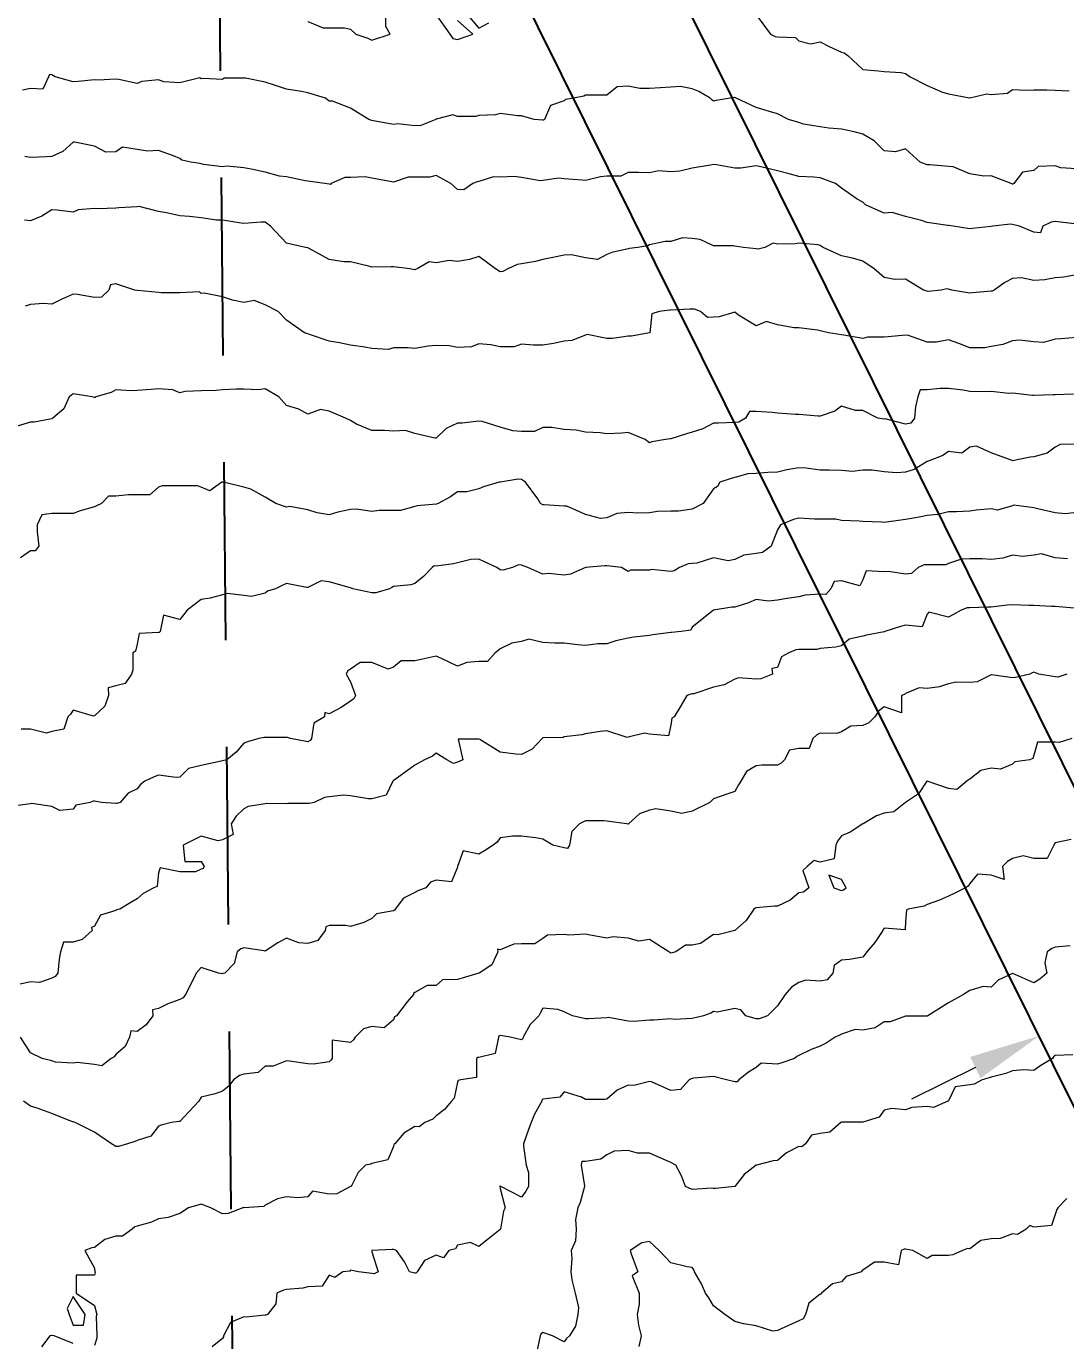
# Model space of a CAD drawing. Extents: x 537850 to 541798, y 6045627 to 6050132.
# Drawn here: x 540265.7 to 540411.8, y 6046916.4 to 6047101.1 of the extents above; entities that cross this region are included whole.
import ezdxf

# ---------------------------------------------------------------- set-up
doc = ezdxf.new("R2010")
doc.units = 0
doc.header["$LTSCALE"] = 5
doc.linetypes.add('DASHED2', pattern=[9.525, 6.35, -3.175])
doc.linetypes.add('foc-LSD', pattern=[8, 5, -3])
doc.layers.add('C-RW', color=13, linetype='Continuous')
doc.layers.add('L-SECTION-LSD', color=7, linetype='foc-LSD')
doc.layers.add('C-RW-T', color=13, linetype='Continuous', lineweight=9)
doc.layers.add('Contour_Line_Intermediate', color=7, linetype='DASHED2', true_color=0xd9d9d9)
doc.layers.add('Contour_Line_Major', color=7, linetype='Continuous', true_color=0x6b6b6b)
doc.styles.add('80CG', font='ARIALN.TTF', dxfattribs={"height": 10})
doc.dimstyles.new('Compass 5 000', dxfattribs={"dimscale": 5, "dimtxt": 9, "dimasz": 2, "dimexe": 0.2, "dimexo": 0.0625, "dimgap": 0.5, "dimtad": 0, "dimtih": 1, "dimtoh": 1, "dimzin": 0, "dimdsep": 46, "dimtxsty": '80CG', "dimcen": 0.1, "dimse1": 1, "dimse2": 1, "dimclrd": 256, "dimclrt": 256, "dimaunit": 1, "dimadec": 4, "dimazin": 0, "dimtfac": 0.06, "dimtofl": 0, "dimtmove": 0, "dimatfit": 1, "dimfxl": 0.2, "dimtolj": 1, "dimtzin": 0, "dimlwd": -1, "dimarcsym": 0})

# ---------------------------------------------------------------- blocks, each defined once
blk = doc.blocks.new('*D462')
at = {"layer": 'C-RW-T', "transparency": 16777216}
for p, q in [((540434.93, 6046972.53), (540443.89, 6046976.98)), ((540443.89, 6046976.98), (540453.89, 6046976.98)), ((540399.1, 6046954.75), (540390.14, 6046950.3))]:
    blk.add_line(p, q, dxfattribs=at)
for points in [[(540434.19, 6046974.03), (540435.67, 6046971.04), (540425.97, 6046968.09)], [(540398.36, 6046956.24), (540399.84, 6046953.26), (540408.06, 6046959.2)]]:
    blk.add_solid(points, dxfattribs=at)
at = {"layer": 'C-RW-T', "transparency": 16777216, "insert": (540493.43, 6046976.98), "char_height": 10, "attachment_point": 5, "style": '80CG', "bg_fill": 3, "box_fill_scale": 1.1, "bg_fill_color": 256, "bg_fill_true_color": 13158600, "bg_fill_transparency": 0}
blk.add_mtext('\\A1;Murphy\\P20.00 P/L R/W\\PPLA 180910', dxfattribs=at)

msp = doc.modelspace()

# ---------------------------------------------------------------- linework, layer by layer
at = {"layer": 'C-RW'}
msp.add_lwpolyline([(540538.349, 6046696.701), (540275.105, 6047227.021), (540292.146, 6047249.573), (540291.045, 6047357.841), (540354.045, 6047358.494), (540354.252, 6047338.505), (540311.237, 6047338.06), (540312.204, 6047242.96), (540298.507, 6047224.834), (540560.552, 6046696.932)], dxfattribs=at)
at = {"layer": 'Contour_Line_Intermediate', "linetype": 'Continuous', "lineweight": 13, "flags": 128}
for points, elevation in [([(540305.311, 6047101.764), (540307.458, 6047100.869), (540308.31, 6047100.87), (540310.457, 6047100.87), (540311.31, 6047100.68), (540312.056, 6047100.017), (540313.709, 6047099.416), (540314.31, 6047099.159), (540316.842, 6047100.017), (540316.242, 6047101.086), (540316.242, 6047103.017)], 906.956), ([(540327.431, 6047103.017), (540329.309, 6047100.826), (540330.728, 6047101.598)], 906.956), ([(540323.31, 6047102.72), (540325.257, 6047100.017), (540325.668, 6047099.376), (540326.31, 6047099.244), (540328.501, 6047100.017), (540326.31, 6047101.896)], 906.956), ([(540368.308, 6047102.701), (540370.321, 6047100.017), (540370.949, 6047099.658), (540371.307, 6047099.641), (540373.831, 6047099.54), (540374.307, 6047099.071), (540375.921, 6047098.631), (540377.307, 6047098.939), (540378.561, 6047098.271), (540380.307, 6047097.482), (540380.675, 6047097.385), (540381.19, 6047097.017), (540383.307, 6047095.029), (540385.501, 6047094.823), (540386.307, 6047094.748), (540388.697, 6047094.627), (540389.307, 6047094.444), (540389.923, 6047094.017), (540392.306, 6047092.763), (540394.474, 6047091.85), (540395.306, 6047091.628), (540398.268, 6047091.055), (540398.306, 6047091.038), (540400.733, 6047091.59), (540401.306, 6047091.533), (540403.636, 6047091.687), (540404.306, 6047092.208), (540406.222, 6047092.101), (540407.306, 6047092.169), (540409.154, 6047092.169), (540410.306, 6047092.101), (540412.27, 6047092.053)], 906.956), ([(540413.305, 6047081.08), (540411.13, 6047081.194), (540410.306, 6047081.481), (540407.938, 6047081.385), (540407.306, 6047080.835), (540405.719, 6047080.605), (540404.518, 6047079.018), (540404.389, 6047078.935), (540404.306, 6047078.931), (540404.138, 6047079.018), (540401.306, 6047080.1), (540400.292, 6047080.032), (540398.306, 6047080.346), (540395.981, 6047081.343), (540395.306, 6047081.396), (540392.707, 6047081.617), (540392.306, 6047081.652), (540391.349, 6047082.018), (540389.307, 6047083.856), (540387.859, 6047083.466), (540386.307, 6047083.61), (540384.899, 6047085.018), (540383.307, 6047085.953), (540382.057, 6047086.267), (540380.307, 6047086.651), (540378.519, 6047086.806), (540377.307, 6047086.981), (540374.959, 6047087.366), (540374.307, 6047087.581), (540372.821, 6047088.018), (540371.307, 6047088.813), (540370.181, 6047089.145), (540368.308, 6047089.695), (540365.498, 6047091.018), (540365.308, 6047091.084), (540365.236, 6047091.089), (540364.651, 6047091.018), (540362.662, 6047090.664), (540362.308, 6047090.566), (540362.061, 6047090.771), (540361.815, 6047091.018), (540360.227, 6047091.937), (540359.308, 6047092.331), (540357.686, 6047092.64), (540356.308, 6047092.554), (540354.862, 6047092.464), (540353.308, 6047092.367), (540351.959, 6047092.367), (540350.308, 6047092.697), (540348.748, 6047092.578), (540347.309, 6047091.435), (540346.891, 6047091.435), (540344.309, 6047091.435), (540344.058, 6047091.268), (540342.639, 6047091.018), (540341.508, 6047090.818), (540341.309, 6047090.618), (540339.379, 6047089.948), (540338.564, 6047088.018), (540338.423, 6047087.904), (540338.309, 6047087.901), (540337.1, 6047088.018), (540335.309, 6047088.529), (540334.798, 6047088.529), (540332.309, 6047088.84), (540331.672, 6047088.655), (540329.309, 6047088.576), (540328.911, 6047088.417), (540326.31, 6047088.417), (540325.673, 6047088.654), (540323.31, 6047088.054), (540323.284, 6047088.043), (540323.278, 6047088.018), (540321.172, 6047087.155), (540320.31, 6047087.123), (540317.937, 6047087.391), (540317.31, 6047087.3), (540314.519, 6047087.808), (540314.31, 6047087.866), (540313.871, 6047088.018), (540311.31, 6047089.593), (540308.75, 6047090.578), (540308.31, 6047090.578), (540307.76, 6047091.018), (540305.311, 6047091.729), (540304.39, 6047091.938), (540302.311, 6047092.25), (540300.448, 6047092.88), (540299.311, 6047093.225), (540296.514, 6047093.814), (540296.311, 6047093.814), (540293.514, 6047093.814), (540293.311, 6047093.636), (540290.58, 6047093.749), (540290.311, 6047093.723), (540290.14, 6047093.846), (540287.311, 6047093.139), (540285.049, 6047093.28), (540284.312, 6047093.557), (540281.984, 6047093.345), (540281.312, 6047093.039), (540278.712, 6047093.617), (540278.312, 6047093.688), (540275.815, 6047093.514), (540275.312, 6047093.56), (540273.001, 6047093.329), (540272.312, 6047093.296), (540269.787, 6047094.017), (540269.312, 6047094.286), (540268.992, 6047094.338), (540268.873, 6047094.017), (540268.063, 6047092.267), (540266.312, 6047092.356), (540265.197, 6047092.133)], 905.957), ([(540413.305, 6047066.162), (540411.48, 6047065.844), (540410.306, 6047065.726), (540408.868, 6047065.457), (540407.306, 6047065.37), (540405.568, 6047065.756), (540404.306, 6047065.659), (540403.256, 6047065.069), (540401.74, 6047064.019), (540401.452, 6047063.873), (540401.306, 6047063.86), (540398.695, 6047063.63), (540398.306, 6047063.596), (540395.818, 6047064.019), (540395.306, 6047064.171), (540395.108, 6047064.217), (540394.317, 6047064.019), (540392.482, 6047063.843), (540392.306, 6047063.889), (540391.804, 6047064.019), (540389.307, 6047065.555), (540387.8, 6047065.525), (540386.307, 6047065.781), (540384.891, 6047067.019), (540383.307, 6047068.075), (540381.828, 6047068.498), (540380.307, 6047068.818), (540377.699, 6047070.019), (540377.307, 6047070.305), (540376.963, 6047070.363), (540374.307, 6047070.604), (540373.781, 6047070.545), (540371.307, 6047070.476), (540370.695, 6047070.631), (540369.495, 6047070.019), (540368.562, 6047069.764), (540368.308, 6047069.841), (540366.526, 6047070.019), (540365.308, 6047070.208), (540365.078, 6047070.248), (540362.308, 6047070.226), (540360.415, 6047071.125), (540359.308, 6047071.289), (540357.936, 6047071.391), (540356.308, 6047070.877), (540355.495, 6047070.832), (540353.308, 6047070.403), (540353.084, 6047070.243), (540351.692, 6047070.019), (540350.44, 6047069.887), (540350.308, 6047069.834), (540348.004, 6047069.323), (540347.309, 6047069.038), (540345.996, 6047068.331), (540344.309, 6047068.551), (540342.35, 6047068.977), (540341.309, 6047068.916), (540339.72, 6047068.607), (540338.309, 6047068.333), (540337.293, 6047068.034), (540335.309, 6047067.721), (540334.729, 6047067.599), (540333.402, 6047067.019), (540332.712, 6047066.616), (540332.309, 6047066.569), (540331.652, 6047067.019), (540329.309, 6047068.724), (540328.01, 6047068.318), (540326.31, 6047068.034), (540325.135, 6047068.193), (540323.31, 6047067.833), (540322.347, 6047067.982), (540320.662, 6047067.019), (540320.411, 6047066.918), (540320.31, 6047066.878), (540319.606, 6047067.019), (540317.31, 6047067.306), (540317.028, 6047067.3), (540314.31, 6047067.246), (540314.007, 6047067.322), (540311.31, 6047067.996), (540310.333, 6047067.996), (540308.31, 6047068.315), (540305.461, 6047069.868), (540305.311, 6047069.959), (540304.986, 6047070.019), (540302.311, 6047070.622), (540300.051, 6047073.018), (540299.311, 6047073.575), (540298.754, 6047073.575), (540296.311, 6047073.363), (540295.915, 6047073.415), (540293.311, 6047073.849), (540292.475, 6047073.854), (540290.311, 6047074.176), (540288.647, 6047074.354), (540287.311, 6047074.446), (540285.429, 6047074.901), (540284.312, 6047075.073), (540281.58, 6047075.75), (540281.312, 6047075.727), (540278.745, 6047075.585), (540278.312, 6047075.561), (540275.881, 6047075.449), (540275.312, 6047075.508), (540273.039, 6047075.291), (540272.312, 6047074.974), (540270.078, 6047075.253), (540269.312, 6047075.304), (540267.894, 6047074.437), (540266.312, 6047073.77), (540265.461, 6047073.87)], 903.957), ([(540413.305, 6047057.38), (540411.152, 6047057.172), (540410.306, 6047057.116), (540408.663, 6047056.661), (540407.306, 6047056.77), (540405.317, 6047057.008), (540404.306, 6047056.907), (540402.959, 6047056.366), (540401.306, 6047056.09), (540400.42, 6047055.906), (540398.306, 6047055.906), (540396.793, 6047056.532), (540395.306, 6047057.014), (540393.642, 6047056.683), (540392.306, 6047056.683), (540389.688, 6047057.638), (540389.307, 6047057.689), (540386.862, 6047057.464), (540386.307, 6047057.398), (540383.928, 6047057.398), (540383.307, 6047057.212), (540380.632, 6047057.694), (540380.307, 6047057.753), (540378.443, 6047058.019), (540377.307, 6047058.289), (540376.921, 6047058.405), (540374.307, 6047058.732), (540373.615, 6047058.712), (540371.307, 6047059.119), (540369.736, 6047059.591), (540368.308, 6047059.019), (540365.807, 6047060.52), (540365.308, 6047060.928), (540363.078, 6047060.249), (540362.308, 6047060.229), (540361.457, 6047060.168), (540360.465, 6047061.019), (540359.629, 6047061.34), (540359.308, 6047061.326), (540358.987, 6047061.34), (540356.308, 6047061.21), (540356.146, 6047061.181), (540354.677, 6047061.019), (540353.626, 6047060.702), (540353.34, 6047058.019), (540353.33, 6047057.998), (540353.308, 6047057.994), (540350.76, 6047057.568), (540350.308, 6047057.533), (540348.116, 6047057.212), (540347.309, 6047057.197), (540344.568, 6047057.76), (540344.309, 6047057.706), (540342.412, 6047056.916), (540341.309, 6047056.828), (540339.806, 6047056.523), (540338.309, 6047056.304), (540337.024, 6047056.304), (540335.309, 6047056.424), (540334.269, 6047056.059), (540332.309, 6047056.059), (540331.005, 6047056.323), (540329.309, 6047056.473), (540328.283, 6047056.046), (540326.31, 6047055.959), (540325.16, 6047056.169), (540323.31, 6047056.251), (540322.193, 6047056.136), (540320.31, 6047055.831), (540319.399, 6047055.93), (540317.31, 6047055.93), (540316.633, 6047055.696), (540314.31, 6047055.8), (540313.315, 6047056.014), (540311.31, 6047056.297), (540309.736, 6047056.594), (540308.31, 6047056.862), (540305.548, 6047057.781), (540305.311, 6047057.853), (540304.829, 6047058.019), (540302.311, 6047059.782), (540301.119, 6047061.019), (540299.311, 6047061.957), (540297.749, 6047062.581), (540296.311, 6047062.294), (540294.718, 6047062.612), (540293.311, 6047063.08), (540290.749, 6047063.581), (540290.311, 6047063.564), (540290.08, 6047063.788), (540287.311, 6047063.645), (540284.686, 6047063.645), (540284.312, 6047063.695), (540281.377, 6047063.953), (540281.312, 6047063.945), (540280.977, 6047064.019), (540278.312, 6047064.907), (540277.55, 6047064.78), (540277.342, 6047064.019), (540276.318, 6047063.013), (540275.312, 6047062.969), (540272.91, 6047063.421), (540272.312, 6047063.454), (540270.619, 6047062.712), (540269.312, 6047062.031), (540268.17, 6047062.162), (540266.312, 6047062), (540265.588, 6047061.743)], 902.957), ([(540412.914, 6047049.411), (540410.306, 6047049.299), (540410.026, 6047049.299), (540407.306, 6047049.199), (540407.112, 6047049.213), (540404.306, 6047049.514), (540403.812, 6047049.513), (540401.306, 6047049.754), (540400.616, 6047049.709), (540398.306, 6047049.777), (540397.381, 6047049.945), (540395.306, 6047050.214), (540394.148, 6047050.178), (540392.306, 6047049.993), (540391.333, 6047049.993), (540391.036, 6047049.02), (540390.696, 6047047.63), (540390.534, 6047046.02), (540390.016, 6047045.311), (540389.307, 6047045.157), (540386.407, 6047045.92), (540386.307, 6047045.868), (540385.398, 6047046.02), (540383.307, 6047047.078), (540382.248, 6047047.078), (540380.307, 6047047.73), (540379.336, 6047046.991), (540377.307, 6047046.32), (540377.007, 6047046.32), (540374.307, 6047046.531), (540373.806, 6047046.521), (540371.307, 6047046.746), (540370.526, 6047046.801), (540368.308, 6047046.955), (540367.372, 6047046.955), (540366.813, 6047046.02), (540365.872, 6047045.455), (540365.308, 6047045.431), (540362.989, 6047045.338), (540362.308, 6047045.34), (540360.826, 6047044.538), (540359.308, 6047044.064), (540358.513, 6047043.815), (540356.308, 6047043.126), (540356.204, 6047043.124), (540355.539, 6047043.02), (540353.654, 6047042.674), (540353.308, 6047042.573), (540352.694, 6047043.02), (540350.308, 6047044.024), (540349.433, 6047043.895), (540347.309, 6047043.816), (540346.38, 6047043.949), (540344.309, 6047044.057), (540342.995, 6047044.334), (540341.309, 6047044.439), (540339.605, 6047044.723), (540338.309, 6047044.69), (540337.166, 6047044.163), (540335.309, 6047044.163), (540334.103, 6047044.226), (540332.309, 6047044.778), (540329.773, 6047045.556), (540329.309, 6047045.58), (540326.993, 6047045.336), (540326.31, 6047045.336), (540324.751, 6047044.578), (540323.31, 6047043.207), (540323.123, 6047043.207), (540320.31, 6047043.877), (540319.025, 6047044.305), (540317.31, 6047044.173), (540316.053, 6047044.277), (540314.31, 6047044.288), (540312.137, 6047045.193), (540311.31, 6047045.698), (540310.587, 6047046.02), (540308.31, 6047047.03), (540307.092, 6047047.238), (540305.311, 6047046.608), (540304.023, 6047047.307), (540302.311, 6047047.793), (540301.238, 6047049.02), (540299.311, 6047050.129), (540298.34, 6047049.991), (540296.311, 6047050.11), (540295.221, 6047050.11), (540293.311, 6047049.991), (540292.412, 6047049.919), (540290.311, 6047049.886), (540288.044, 6047049.753), (540287.311, 6047049.606), (540286.334, 6047049.997), (540284.312, 6047050.153), (540283.26, 6047050.072), (540281.312, 6047049.922), (540280.474, 6047049.857), (540278.312, 6047050.001), (540277.678, 6047049.653), (540275.506, 6047049.02), (540275.412, 6047048.919), (540275.312, 6047048.926), (540274.973, 6047049.02), (540272.312, 6047049.463), (540272.084, 6047049.248), (540271.742, 6047049.02), (540271.02, 6047047.312), (540269.454, 6047046.02), (540269.37, 6047045.962), (540269.312, 6047045.945), (540266.859, 6047045.473), (540266.312, 6047045.466), (540264.431, 6047044.901)], 901.957), ([(540413.305, 6047042.363), (540411.017, 6047042.309), (540410.306, 6047041.928), (540409.215, 6047041.111), (540407.306, 6047040.59), (540406.783, 6047040.542), (540404.306, 6047040.047), (540404.274, 6047040.052), (540401.306, 6047041.131), (540399.243, 6047042.083), (540398.306, 6047041.927), (540397.211, 6047041.115), (540395.306, 6047041.36), (540394.54, 6047040.786), (540392.625, 6047040.02), (540392.373, 6047039.953), (540392.306, 6047039.935), (540390.509, 6047038.818), (540389.307, 6047038.424), (540388.009, 6047038.317), (540386.307, 6047038.465), (540384.6, 6047038.727), (540383.307, 6047038.727), (540381.816, 6047038.511), (540380.307, 6047038.68), (540378.594, 6047038.733), (540377.307, 6047038.703), (540375.332, 6047038.995), (540374.307, 6047039.062), (540372.585, 6047038.742), (540371.307, 6047038.446), (540369.928, 6047038.399), (540368.308, 6047038.223), (540367.147, 6047038.181), (540365.308, 6047037.692), (540364.793, 6047037.535), (540363.206, 6047037.02), (540362.886, 6047036.442), (540362.308, 6047036.094), (540360.856, 6047034.02), (540359.308, 6047033.242), (540357.377, 6047032.951), (540356.308, 6047032.951), (540354.423, 6047032.906), (540353.308, 6047032.735), (540351.674, 6047032.655), (540350.308, 6047032.772), (540348.708, 6047032.621), (540347.309, 6047032.023), (540346.407, 6047031.922), (540344.309, 6047032.468), (540341.694, 6047033.635), (540341.309, 6047033.635), (540338.504, 6047033.825), (540338.309, 6047033.829), (540338.008, 6047034.02), (540337.632, 6047034.698), (540335.89, 6047037.02), (540335.309, 6047037.394), (540334.864, 6047037.466), (540332.309, 6047037.037), (540332.295, 6047037.035), (540332.197, 6047037.02), (540329.958, 6047036.372), (540329.309, 6047036.08), (540327.662, 6047035.668), (540326.31, 6047035.668), (540325.347, 6047034.982), (540323.62, 6047034.02), (540323.386, 6047033.944), (540323.31, 6047033.93), (540320.651, 6047033.679), (540320.31, 6047033.585), (540318.3, 6047033.03), (540317.31, 6047033.03), (540315.301, 6047033.029), (540314.31, 6047032.889), (540312.117, 6047033.213), (540311.31, 6047033.163), (540309.501, 6047032.83), (540308.31, 6047032.413), (540306.618, 6047032.712), (540305.311, 6047033.153), (540302.743, 6047033.588), (540302.311, 6047033.52), (540300.783, 6047034.02), (540299.311, 6047034.896), (540297.266, 6047036.065), (540296.311, 6047036.304), (540293.448, 6047037.02), (540293.311, 6047037.029), (540293.302, 6047037.029), (540293.215, 6047037.02), (540291.521, 6047035.81), (540290.311, 6047036.329), (540289.793, 6047036.502), (540287.311, 6047036.502), (540284.83, 6047036.502), (540284.312, 6047036.329), (540283.071, 6047035.26), (540281.312, 6047035.234), (540280.098, 6047035.234), (540278.312, 6047035.055), (540277.293, 6047035.039), (540276.304, 6047034.02), (540275.616, 6047033.716), (540275.312, 6047033.556), (540273.319, 6047033.014), (540272.312, 6047032.612), (540270.721, 6047032.612), (540269.312, 6047032.612), (540267.904, 6047032.429), (540267.272, 6047031.02), (540267.272, 6047030.061), (540267.504, 6047028.021), (540266.977, 6047027.356), (540266.312, 6047027.364), (540264.924, 6047026.41)], 900.957), ([(540412.07, 6047026.256), (540410.306, 6047026.416), (540408.387, 6047026.939), (540407.306, 6047026.784), (540405.763, 6047026.564), (540404.306, 6047026.772), (540402.981, 6047026.345), (540401.306, 6047026.141), (540400.073, 6047026.253), (540398.306, 6047026.253), (540397.144, 6047026.183), (540395.306, 6047025.583), (540394.941, 6047025.386), (540392.306, 6047025.386), (540391.921, 6047025.407), (540391.079, 6047025.021), (540390.132, 6047024.195), (540389.307, 6047024.118), (540386.876, 6047024.452), (540386.307, 6047024.412), (540383.77, 6047024.558), (540383.307, 6047023.303), (540382.884, 6047022.444), (540380.307, 6047023.143), (540379.28, 6047023.047), (540378.769, 6047022.021), (540378.079, 6047021.249), (540377.307, 6047021.294), (540375.191, 6047021.137), (540374.307, 6047020.906), (540372.634, 6047020.694), (540371.307, 6047020.458), (540370.043, 6047020.285), (540368.308, 6047020.525), (540367.244, 6047020.085), (540365.308, 6047019.46), (540364.876, 6047019.453), (540362.308, 6047019.025), (540362.28, 6047019.021), (540359.308, 6047016.643), (540359.125, 6047016.204), (540357.753, 6047016.021), (540356.41, 6047015.919), (540356.308, 6047015.878), (540353.782, 6047015.547), (540353.308, 6047015.461), (540351.097, 6047015.233), (540350.308, 6047015.104), (540348.6, 6047014.729), (540347.309, 6047014.302), (540346.027, 6047014.302), (540344.309, 6047014.071), (540343.183, 6047014.147), (540341.309, 6047014.383), (540339.949, 6047014.381), (540338.309, 6047014.514), (540336.367, 6047014.964), (540335.309, 6047014.655), (540333.942, 6047014.389), (540332.309, 6047013.601), (540331.99, 6047013.341), (540331.606, 6047013.021), (540330.532, 6047011.799), (540329.309, 6047011.816), (540327.643, 6047011.687), (540326.31, 6047011.154), (540324.089, 6047012.242), (540323.31, 6047012.58), (540321.217, 6047012.114), (540320.31, 6047011.913), (540318.418, 6047011.913), (540317.31, 6047011.026), (540316.592, 6047010.74), (540314.31, 6047011.691), (540312.641, 6047011.691), (540311.31, 6047010.741), (540310.891, 6047010.441), (540310.681, 6047010.021), (540311.31, 6047008.977), (540311.983, 6047007.022), (540311.759, 6047006.573), (540311.31, 6047006.237), (540309.981, 6047005.351), (540308.31, 6047004.451), (540307.698, 6047004.634), (540307.622, 6047004.022), (540306.159, 6047003.173), (540305.822, 6047001.022), (540305.627, 6047000.706), (540305.311, 6047000.513), (540302.869, 6047001.022), (540302.311, 6047001.208), (540302.204, 6047001.129), (540299.311, 6047001.151), (540299.176, 6047001.157), (540298.411, 6047001.022), (540296.821, 6047000.512), (540296.311, 6047000.348), (540295.242, 6046999.091), (540293.894, 6046998.022), (540293.311, 6046997.858), (540293.094, 6046997.805), (540290.311, 6046997.187), (540288.545, 6046996.788), (540287.311, 6046995.554), (540286.806, 6046995.527), (540284.312, 6046995.853), (540283.715, 6046995.619), (540282.402, 6046995.022), (540281.786, 6046994.548), (540281.312, 6046993.931), (540280.039, 6046993.295), (540278.926, 6046992.022), (540278.465, 6046991.869), (540278.312, 6046991.841), (540276.291, 6046992.022), (540275.312, 6046992.205), (540275.142, 6046992.192), (540274.717, 6046992.022), (540272.709, 6046991.625), (540272.312, 6046991.081), (540270.437, 6046990.897), (540269.312, 6046991.454), (540266.487, 6046991.848), (540266.312, 6046991.814), (540263.83, 6046991.505)], 898.957), ([(540413, 6047019.326), (540410.306, 6047019.569), (540409.792, 6047019.534), (540407.306, 6047019.68), (540406.626, 6047019.7), (540404.306, 6047019.769), (540403.583, 6047019.744), (540401.306, 6047019.436), (540400.847, 6047019.48), (540398.306, 6047019.387), (540397.943, 6047019.384), (540397.099, 6047019.021), (540395.939, 6047018.388), (540395.306, 6047018.043), (540392.549, 6047018.779), (540392.306, 6047018.488), (540391.621, 6047016.707), (540389.307, 6047016.938), (540388.579, 6047016.748), (540386.358, 6047016.021), (540386.318, 6047016.01), (540386.307, 6047016.009), (540383.812, 6047015.516), (540383.307, 6047015.365), (540381.376, 6047014.952), (540380.307, 6047014.046), (540379.47, 6047013.859), (540377.307, 6047013.647), (540376.823, 6047013.506), (540374.307, 6047013.506), (540373.879, 6047013.449), (540372.907, 6047013.021), (540371.872, 6047012.456), (540371.307, 6047010.983), (540370.484, 6047010.845), (540370.587, 6047010.021), (540368.931, 6047009.398), (540368.308, 6047009.327), (540365.812, 6047009.517), (540365.308, 6047009.352), (540363.782, 6047008.548), (540362.308, 6047008.23), (540359.557, 6047007.271), (540359.308, 6047007.289), (540359.111, 6047007.218), (540358.563, 6047007.022), (540357.718, 6047005.612), (540356.764, 6047004.022), (540356.451, 6047003.879), (540356.308, 6047002.883), (540355.965, 6047001.365), (540353.308, 6047001.621), (540352.59, 6047001.741), (540350.308, 6047001.171), (540350.182, 6047001.149), (540347.309, 6047002.096), (540346.368, 6047001.962), (540344.309, 6047001.667), (540343.807, 6047001.524), (540341.309, 6047001.212), (540341.175, 6047001.156), (540338.309, 6047001.07), (540338.265, 6047001.066), (540338.212, 6047001.022), (540336.827, 6046999.504), (540335.309, 6046998.747), (540334.529, 6046998.802), (540332.309, 6046999.098), (540329.45, 6047000.881), (540329.309, 6047000.893), (540326.439, 6047000.893), (540327.097, 6046998.022), (540326.31, 6046997.691), (540325.75, 6046997.463), (540324.83, 6046998.022), (540323.31, 6046998.959), (540322.808, 6046998.523), (540321.692, 6046998.022), (540320.31, 6046997.232), (540317.548, 6046995.26), (540317.31, 6046995.075), (540317.254, 6046995.022), (540316.314, 6046993.018), (540314.31, 6046992.512), (540313.82, 6046992.512), (540311.31, 6046992.93), (540310.32, 6046993.013), (540308.31, 6046992.811), (540307.636, 6046992.697), (540306.18, 6046992.022), (540305.469, 6046991.864), (540305.311, 6046991.845), (540302.488, 6046991.845), (540302.311, 6046991.795), (540299.472, 6046991.861), (540299.311, 6046991.839), (540296.89, 6046991.443), (540296.311, 6046991.129), (540295.244, 6046990.089), (540294.542, 6046989.022), (540294.816, 6046987.518), (540293.311, 6046986.766), (540292.696, 6046986.637), (540290.311, 6046987.293), (540287.771, 6046986.023), (540288.016, 6046983.727), (540290.311, 6046983.727), (540290.709, 6046983.023), (540290.594, 6046982.74), (540290.311, 6046982.633), (540289.532, 6046982.243), (540287.311, 6046982.243), (540284.536, 6046982.799), (540284.312, 6046982.126), (540284.14, 6046980.194), (540283.667, 6046980.023), (540282.142, 6046979.192), (540281.312, 6046978.483), (540280.4, 6046977.935), (540278.879, 6046977.023), (540278.42, 6046976.915), (540278.312, 6046976.848), (540276.179, 6046976.156), (540275.312, 6046974.612), (540274.901, 6046974.434), (540274.971, 6046974.023), (540273.563, 6046972.772), (540272.312, 6046972.387), (540270.948, 6046972.387), (540270.539, 6046971.023), (540270.335, 6046970.001), (540270.155, 6046968.023), (540269.794, 6046967.541), (540269.312, 6046967.323), (540267.609, 6046966.727), (540266.312, 6046966.778), (540264.868, 6046966.468)], 897.957), ([(540411.95, 6047010.021), (540410.698, 6047009.629), (540410.306, 6047009.689), (540408.008, 6047010.021), (540407.306, 6047010.302), (540407.105, 6047010.222), (540406.743, 6047010.021), (540404.746, 6047009.581), (540404.306, 6047009.547), (540401.374, 6047009.954), (540401.306, 6047009.931), (540399.344, 6047008.983), (540398.306, 6047008.892), (540396.426, 6047008.901), (540395.306, 6047008.683), (540394.047, 6047008.281), (540392.306, 6047008.041), (540391.184, 6047008.144), (540389.307, 6047007.326), (540389.152, 6047007.176), (540388.713, 6047007.022), (540388.713, 6047004.616), (540386.307, 6047005.473), (540385.508, 6047004.82), (540384.976, 6047004.022), (540384.108, 6047003.221), (540383.307, 6047002.844), (540381.586, 6047002.742), (540380.307, 6047001.928), (540379.633, 6047001.696), (540377.307, 6047001.73), (540376.801, 6047001.528), (540376.245, 6047001.022), (540375.739, 6046999.591), (540374.307, 6046999.591), (540372.971, 6046999.358), (540372.286, 6046998.022), (540371.809, 6046997.52), (540371.307, 6046997.231), (540369.099, 6046997.231), (540368.308, 6046997.165), (540366.954, 6046996.376), (540366.165, 6046995.022), (540365.822, 6046994.508), (540365.308, 6046993.552), (540364.168, 6046993.162), (540362.308, 6046992.524), (540361.806, 6046992.022), (540359.308, 6046990.785), (540357.854, 6046990.477), (540356.308, 6046990.769), (540354.2, 6046991.13), (540353.308, 6046990.909), (540351.917, 6046990.413), (540350.366, 6046989.022), (540350.361, 6046988.97), (540350.308, 6046988.97), (540350.066, 6046989.022), (540347.309, 6046989.374), (540346.881, 6046989.45), (540344.309, 6046989.45), (540344.024, 6046989.307), (540343.461, 6046989.022), (540342.385, 6046987.946), (540342.065, 6046986.023), (540341.785, 6046985.546), (540341.309, 6046985.645), (540339.733, 6046986.023), (540338.309, 6046986.843), (540337.284, 6046987.048), (540335.309, 6046987.267), (540334.065, 6046987.267), (540332.309, 6046987.048), (540331.891, 6046986.441), (540331.357, 6046986.023), (540330.142, 6046985.19), (540329.309, 6046984.746), (540327.109, 6046985.223), (540326.331, 6046983.023), (540326.324, 6046983.008), (540326.31, 6046982.936), (540325.482, 6046980.85), (540323.31, 6046981.111), (540322.518, 6046980.814), (540321.859, 6046980.023), (540320.752, 6046979.58), (540320.31, 6046979.359), (540318.752, 6046978.581), (540317.584, 6046977.023), (540317.47, 6046976.863), (540317.31, 6046976.797), (540314.956, 6046976.377), (540314.31, 6046975.696), (540313.179, 6046975.155), (540311.31, 6046974.556), (540310.632, 6046974.701), (540308.31, 6046974.701), (540307.82, 6046974.514), (540307.718, 6046974.023), (540306.716, 6046972.618), (540305.311, 6046972.181), (540304.037, 6046972.297), (540302.311, 6046972.944), (540301.069, 6046972.265), (540299.311, 6046971.121), (540299.178, 6046971.156), (540296.311, 6046971.597), (540295.896, 6046971.438), (540295.378, 6046971.023), (540294.964, 6046969.37), (540293.619, 6046968.023), (540293.365, 6046967.969), (540293.311, 6046967.924), (540292.736, 6046968.023), (540290.311, 6046968.835), (540289.59, 6046968.023), (540288.944, 6046966.657), (540288.087, 6046965.024), (540287.767, 6046964.568), (540287.311, 6046964.319), (540285.628, 6046963.707), (540284.312, 6046963.048), (540283.458, 6046962.877), (540283.524, 6046962.024), (540282.577, 6046960.759), (540281.312, 6046959.83), (540280.439, 6046959.897), (540280.253, 6046959.024), (540279.606, 6046957.729), (540278.312, 6046956.597), (540278.083, 6046956.253), (540277.661, 6046956.024), (540276.344, 6046954.992), (540275.312, 6046955.196), (540272.899, 6046955.438), (540272.312, 6046955.364), (540269.816, 6046955.52), (540269.312, 6046955.695), (540267.978, 6046956.024), (540266.312, 6046956.811), (540264.915, 6046959.024)], 896.957), ([(540412.68, 6047001.022), (540410.898, 6047000.43), (540410.306, 6047000.489), (540407.839, 6047000.489), (540407.306, 6046998.672), (540407.158, 6046998.169), (540406.733, 6046998.022), (540404.629, 6046997.699), (540404.306, 6046997.415), (540402.656, 6046996.672), (540401.306, 6046996.816), (540399.848, 6046996.48), (540398.306, 6046995.281), (540398.149, 6046995.18), (540397.903, 6046995.022), (540396.479, 6046993.85), (540395.306, 6046993.953), (540392.312, 6046995.022), (540392.306, 6046995.024), (540392.305, 6046995.024), (540392.303, 6046995.022), (540391.105, 6046993.224), (540389.307, 6046992.025), (540389.305, 6046992.024), (540389.303, 6046992.022), (540387.632, 6046990.697), (540386.307, 6046990.513), (540385.188, 6046990.141), (540383.317, 6046989.022), (540383.314, 6046989.015), (540383.307, 6046989.007), (540381.516, 6046987.814), (540380.307, 6046987.296), (540379.738, 6046986.591), (540379.472, 6046986.023), (540379.236, 6046984.094), (540377.307, 6046983.605), (540376.458, 6046983.872), (540375.452, 6046983.023), (540374.879, 6046982.451), (540375.688, 6046980.023), (540374.929, 6046979.401), (540374.307, 6046979.292), (540373.058, 6046978.272), (540371.307, 6046977.449), (540370.881, 6046977.449), (540368.308, 6046977.178), (540368.16, 6046977.17), (540367.98, 6046977.023), (540366.905, 6046975.426), (540365.308, 6046974.037), (540365.298, 6046974.033), (540365.285, 6046974.023), (540362.923, 6046973.408), (540362.308, 6046973.434), (540360.465, 6046972.18), (540359.308, 6046971.949), (540358.382, 6046971.949), (540356.993, 6046971.023), (540356.479, 6046970.852), (540356.308, 6046970.828), (540356.003, 6046971.023), (540353.308, 6046972.749), (540351.798, 6046972.534), (540350.308, 6046972.94), (540348.195, 6046973.137), (540347.309, 6046972.918), (540344.976, 6046973.356), (540344.309, 6046973.513), (540341.958, 6046973.374), (540341.309, 6046973.439), (540338.974, 6046973.359), (540338.309, 6046972.877), (540337.197, 6046972.136), (540335.309, 6046972.136), (540334.25, 6046972.083), (540332.309, 6046971.306), (540331.942, 6046971.39), (540332.018, 6046971.023), (540331.14, 6046969.193), (540329.367, 6046968.023), (540329.327, 6046968.006), (540329.309, 6046968), (540327.001, 6046967.332), (540326.31, 6046967.132), (540324.237, 6046967.096), (540323.31, 6046966.278), (540322.055, 6046966.278), (540320.31, 6046965.31), (540320.164, 6046965.169), (540320.122, 6046965.024), (540319.275, 6046963.989), (540317.746, 6046962.024), (540317.463, 6046961.871), (540317.31, 6046961.437), (540315.999, 6046960.335), (540314.31, 6046960.534), (540313.136, 6046960.198), (540311.966, 6046959.024), (540311.704, 6046958.63), (540311.31, 6046958.286), (540308.726, 6046958.608), (540308.726, 6046956.024), (540308.534, 6046955.8), (540308.31, 6046955.539), (540306.092, 6046955.242), (540305.311, 6046955.264), (540302.697, 6046955.638), (540302.311, 6046955.693), (540300.404, 6046954.931), (540299.311, 6046954.953), (540298.296, 6046954.039), (540296.311, 6046953.806), (540295.678, 6046953.657), (540294.834, 6046953.024), (540294.184, 6046952.151), (540293.311, 6046951.448), (540292.277, 6046951.058), (540290.311, 6046950.58), (540289.997, 6046950.024), (540287.311, 6046947.171), (540287.165, 6046947.171), (540286.139, 6046947.024), (540284.677, 6046946.659), (540284.312, 6046946.503), (540283.225, 6046945.111), (540281.312, 6046944.479), (540280.991, 6046944.346), (540279.948, 6046944.025), (540278.691, 6046943.645), (540278.312, 6046943.666), (540277.716, 6046944.025), (540275.312, 6046945.675), (540272.613, 6046947.024), (540272.312, 6046947.129), (540272.207, 6046947.129), (540269.312, 6046948.272), (540267.277, 6046949.06), (540266.312, 6046949.322), (540265.335, 6046950.024)], 895.957), ([(540412.447, 6046971.882), (540410.306, 6046971.681), (540409.858, 6046971.471), (540409.187, 6046971.023), (540408.873, 6046969.456), (540409.16, 6046968.023), (540408.169, 6046967.16), (540407.306, 6046966.648), (540404.378, 6046967.951), (540404.306, 6046967.979), (540402.308, 6046967.022), (540401.306, 6046966.065), (540400.183, 6046966.147), (540398.306, 6046965.572), (540397.96, 6046965.369), (540397.416, 6046965.024), (540395.306, 6046963.868), (540392.407, 6046962.024), (540392.34, 6046961.99), (540392.306, 6046961.982), (540389.348, 6046961.982), (540389.307, 6046961.964), (540387.142, 6046961.188), (540386.307, 6046961.16), (540385.008, 6046960.322), (540383.307, 6046960.006), (540382.224, 6046960.106), (540380.307, 6046959.445), (540380.021, 6046959.31), (540379.382, 6046959.024), (540378.132, 6046958.199), (540377.307, 6046957.779), (540376.02, 6046957.311), (540374.307, 6046956.454), (540374.015, 6046956.317), (540373.665, 6046956.024), (540371.922, 6046955.409), (540371.307, 6046955.233), (540368.982, 6046955.349), (540368.308, 6046954.742), (540367.234, 6046954.098), (540365.853, 6046953.024), (540365.611, 6046952.721), (540365.308, 6046952.721), (540364.144, 6046953.024), (540362.308, 6046953.488), (540359.56, 6046953.276), (540359.308, 6046953.192), (540359.177, 6046953.156), (540358.876, 6046953.024), (540357.687, 6046951.645), (540356.308, 6046951.53), (540353.596, 6046952.736), (540353.308, 6046952.778), (540351.116, 6046952.216), (540350.308, 6046952.291), (540348.746, 6046951.587), (540347.309, 6046950.314), (540347.05, 6046950.283), (540344.309, 6046950.283), (540343.751, 6046950.582), (540341.309, 6046951.355), (540340.724, 6046950.609), (540338.309, 6046950.328), (540338.186, 6046950.147), (540338.164, 6046950.024), (540337.145, 6046948.189), (540336.679, 6046947.024), (540336.311, 6046946.022), (540335.579, 6046944.025), (540335.621, 6046943.713), (540335.986, 6046941.025), (540336.324, 6046940.01), (540336.324, 6046938.025), (540335.952, 6046937.382), (540335.309, 6046936.53), (540332.41, 6046938.025), (540332.309, 6046938.103), (540332.287, 6046938.048), (540332.279, 6046938.025), (540332.309, 6046937.734), (540333.038, 6046935.025), (540332.778, 6046934.557), (540332.356, 6046932.025), (540332.346, 6046931.988), (540332.309, 6046931.979), (540330.662, 6046930.673), (540329.309, 6046929.601), (540328.159, 6046930.176), (540326.31, 6046929.807), (540326.053, 6046929.282), (540325.094, 6046929.025), (540324.338, 6046927.997), (540323.31, 6046928.384), (540321.68, 6046927.655), (540320.673, 6046926.025), (540320.471, 6046925.864), (540320.31, 6046925.844), (540319.584, 6046926.025), (540318.897, 6046927.438), (540317.776, 6046929.025), (540317.31, 6046929.197), (540317.147, 6046929.188), (540314.31, 6046929.038), (540314.3, 6046929.035), (540314.279, 6046929.025), (540314.31, 6046928.843), (540315.198, 6046926.025), (540314.598, 6046925.738), (540314.31, 6046925.786), (540312.399, 6046926.025), (540311.31, 6046926.278), (540311.205, 6046926.131), (540310.222, 6046926.025), (540309.075, 6046925.26), (540308.31, 6046925.547), (540307.301, 6046924.035), (540305.311, 6046923.931), (540304.594, 6046923.742), (540302.311, 6046923.534), (540301.885, 6046923.452), (540300.955, 6046923.026), (540300.778, 6046921.559), (540299.61, 6046920.026), (540299.388, 6046919.948), (540299.311, 6046919.949), (540296.65, 6046919.687), (540296.311, 6046919.702), (540294.437, 6046918.9), (540293.466, 6046917.026), (540293.421, 6046916.916), (540293.311, 6046916.685), (540291.844, 6046915.493)], 893.957), ([(540412.805, 6046956.524), (540410.306, 6046956.44), (540410.061, 6046956.269), (540409.928, 6046956.024), (540408.3, 6046955.03), (540407.306, 6046954.328), (540405.921, 6046954.409), (540404.306, 6046954.301), (540403.406, 6046953.924), (540401.306, 6046953.396), (540401.043, 6046953.287), (540400.042, 6046953.024), (540398.924, 6046952.407), (540398.306, 6046952.304), (540396.286, 6046952.045), (540395.306, 6046950.071), (540395.284, 6046950.046), (540395.254, 6046950.024), (540393.213, 6046949.118), (540392.306, 6046949.288), (540390.176, 6046949.155), (540389.307, 6046948.792), (540387.354, 6046948.977), (540386.307, 6046948.761), (540385.562, 6046947.769), (540383.307, 6046947.064), (540383.272, 6046947.06), (540380.307, 6046947.06), (540380.272, 6046947.059), (540380.188, 6046947.024), (540378.663, 6046945.669), (540377.307, 6046945.488), (540376.087, 6046945.244), (540375.216, 6046944.025), (540374.706, 6046943.626), (540374.307, 6046943.649), (540372.563, 6046942.769), (540371.307, 6046941.679), (540370.697, 6046941.635), (540368.329, 6046941.025), (540368.313, 6046941.019), (540368.308, 6046941.018), (540366.624, 6046939.708), (540365.315, 6046938.025), (540365.312, 6046938.021), (540365.308, 6046938.021), (540362.572, 6046937.761), (540362.308, 6046937.763), (540362.06, 6046937.777), (540359.308, 6046937.633), (540358.376, 6046938.025), (540357.817, 6046939.516), (540356.994, 6046941.025), (540356.308, 6046941.412), (540355.579, 6046941.754), (540353.308, 6046942.7), (540351.633, 6046942.7), (540350.308, 6046943.112), (540348.327, 6046943.007), (540347.309, 6046942.494), (540346.455, 6046941.878), (540344.309, 6046941.56), (540343.792, 6046941.541), (540343.706, 6046941.025), (540344.185, 6046938.149), (540344.196, 6046938.025), (540343.561, 6046935.773), (540343.255, 6046935.025), (540342.93, 6046933.403), (540342.986, 6046932.025), (540342.921, 6046930.413), (540342.304, 6046929.025), (540342.414, 6046927.921), (540342.26, 6046926.025), (540342.406, 6046924.928), (540342.854, 6046923.026), (540343.329, 6046921.005), (540343.247, 6046920.026), (540342.914, 6046918.421), (540342.063, 6046917.026), (540341.666, 6046916.669), (540341.309, 6046916.178), (540339.695, 6046917.026), (540338.309, 6046917.53), (540338.039, 6046917.296), (540337.921, 6046917.026), (540337.485, 6046914.85)], 892.957), ([(540411.977, 6046936.353), (540410.689, 6046935.025), (540410.534, 6046934.797), (540410.306, 6046934.085), (540409.791, 6046932.54), (540407.306, 6046932.314), (540406.776, 6046932.555), (540406.247, 6046932.025), (540405.033, 6046931.298), (540404.306, 6046931.378), (540402.594, 6046930.737), (540401.306, 6046930.698), (540399.873, 6046930.459), (540398.306, 6046929.284), (540398.011, 6046929.321), (540397.276, 6046929.025), (540395.913, 6046928.419), (540395.306, 6046928.321), (540393.01, 6046928.321), (540392.306, 6046927.932), (540390.328, 6046929.025), (540389.307, 6046929.229), (540389.086, 6046929.246), (540388.681, 6046929.025), (540388.304, 6046927.028), (540386.307, 6046927.411), (540384.921, 6046927.411), (540383.307, 6046926.258), (540383.136, 6046926.197), (540383.09, 6046926.025), (540380.949, 6046925.383), (540380.307, 6046924.634), (540379.004, 6046924.329), (540377.471, 6046923.026), (540377.41, 6046922.922), (540377.307, 6046922.914), (540375.703, 6046921.63), (540375.245, 6046920.026), (540374.88, 6046919.453), (540374.307, 6046919.145), (540372.822, 6046918.511), (540371.307, 6046917.808), (540370.62, 6046917.713), (540368.308, 6046918.467), (540366.586, 6046918.748), (540365.308, 6046919.037), (540363.9, 6046920.026), (540362.308, 6046921.264), (540361.667, 6046922.385), (540361.195, 6046923.026), (540360.636, 6046924.354), (540359.653, 6046926.025), (540359.569, 6046926.287), (540359.308, 6046926.647), (540358.612, 6046926.721), (540356.308, 6046927.326), (540354.679, 6046929.025), (540353.308, 6046930.281), (540352.22, 6046930.114), (540350.588, 6046929.025), (540350.75, 6046928.583), (540351.692, 6046926.025), (540350.862, 6046925.472), (540351.841, 6046923.026), (540351.841, 6046921.493), (540351.561, 6046920.026), (540351.776, 6046918.558), (540352.115, 6046917.026), (540351.792, 6046915.542)], 891.957)]:
    msp.add_lwpolyline(points, dxfattribs=dict(at, elevation=elevation))
at = {"layer": 'Contour_Line_Intermediate', "linetype": 'Continuous', "lineweight": 13, "elevation": 895.957, "flags": 128}
msp.add_lwpolyline([(540380.589, 6046979.741), (540380.935, 6046980.023), (540380.307, 6046981.19), (540378.523, 6046981.807), (540379.23, 6046980.023), (540380.307, 6046979.652), (540380.589, 6046979.741)], close=True, dxfattribs=at)
at = {"layer": 'Contour_Line_Major', "linetype": 'Continuous', "lineweight": 15, "flags": 128}
for points, elevation in [([(540412.995, 6047073.329), (540410.306, 6047073.655), (540409.744, 6047073.58), (540408.57, 6047073.018), (540408.249, 6047072.075), (540407.306, 6047072.188), (540405.318, 6047073.018), (540404.306, 6047073.247), (540404.049, 6047073.275), (540401.551, 6047073.018), (540401.34, 6047072.984), (540401.306, 6047072.981), (540398.655, 6047072.67), (540398.306, 6047072.629), (540395.976, 6047073.018), (540395.306, 6047073.124), (540395.236, 6047073.089), (540392.306, 6047073.547), (540391.538, 6047073.787), (540389.307, 6047074.382), (540387.409, 6047074.916), (540386.307, 6047074.83), (540383.666, 6047076.018), (540383.307, 6047076.377), (540382.498, 6047076.827), (540380.307, 6047078.344), (540379.438, 6047079.018), (540377.307, 6047079.78), (540376.42, 6047079.906), (540374.307, 6047079.989), (540372.952, 6047080.374), (540371.307, 6047080.771), (540368.965, 6047081.361), (540368.308, 6047081.481), (540366.142, 6047081.184), (540365.308, 6047081.184), (540362.702, 6047081.624), (540362.308, 6047081.678), (540361.878, 6047081.588), (540359.308, 6047081.139), (540357.567, 6047080.759), (540356.308, 6047080.662), (540354.553, 6047080.773), (540353.308, 6047080.487), (540351.76, 6047080.566), (540350.308, 6047080.566), (540349.283, 6047080.043), (540347.309, 6047080.024), (540346.4, 6047079.926), (540344.309, 6047079.425), (540343.867, 6047079.46), (540341.309, 6047079.665), (540340.555, 6047079.772), (540338.309, 6047079.436), (540337.965, 6047079.362), (540335.309, 6047079.842), (540334.346, 6047079.981), (540332.309, 6047079.892), (540331.398, 6047079.929), (540329.309, 6047079.264), (540329.09, 6047079.237), (540328.5, 6047079.018), (540327.223, 6047078.105), (540326.31, 6047078.175), (540325.388, 6047079.018), (540323.31, 6047080.11), (540322.447, 6047079.881), (540320.31, 6047079.881), (540319.415, 6047079.913), (540317.31, 6047079.198), (540317.107, 6047079.221), (540314.31, 6047079.755), (540313.363, 6047079.965), (540311.31, 6047079.841), (540310.487, 6047079.841), (540308.589, 6047079.018), (540308.465, 6047078.864), (540308.31, 6047078.902), (540307.706, 6047079.018), (540305.311, 6047079.344), (540304.941, 6047079.388), (540302.311, 6047079.943), (540301.293, 6047080.036), (540299.311, 6047080.598), (540297.316, 6047081.013), (540296.311, 6047081.223), (540293.906, 6047081.423), (540293.311, 6047081.363), (540290.647, 6047081.683), (540290.311, 6047081.77), (540290.099, 6047081.805), (540288.835, 6047082.018), (540287.602, 6047082.308), (540287.311, 6047082.526), (540286.44, 6047082.889), (540284.312, 6047083.663), (540282.768, 6047083.561), (540281.312, 6047083.798), (540279.235, 6047084.095), (540278.312, 6047083.435), (540276.908, 6047083.422), (540275.312, 6047084.267), (540272.501, 6047084.829), (540272.312, 6047084.829), (540270.846, 6047083.484), (540269.312, 6047082.814), (540268.59, 6047082.74), (540266.312, 6047082.656), (540265.537, 6047082.793)], 904.957), ([(540413.305, 6047032.784), (540411.771, 6047032.555), (540410.306, 6047032.705), (540408.087, 6047033.239), (540407.306, 6047033.406), (540404.524, 6047033.802), (540404.306, 6047033.712), (540402.228, 6047033.098), (540401.306, 6047033.268), (540399.213, 6047033.113), (540398.306, 6047032.969), (540396.454, 6047032.872), (540395.306, 6047032.835), (540393.836, 6047032.491), (540392.306, 6047032.331), (540391.223, 6047032.104), (540389.307, 6047031.78), (540388.62, 6047031.707), (540386.307, 6047031.382), (540385.903, 6047031.424), (540383.307, 6047031.521), (540382.787, 6047031.54), (540380.307, 6047031.633), (540379.509, 6047031.818), (540377.307, 6047031.849), (540376.479, 6047031.849), (540374.307, 6047031.948), (540373.548, 6047031.779), (540371.735, 6047031.02), (540371.307, 6047030.346), (540370.413, 6047028.021), (540369.19, 6047027.138), (540368.308, 6047027.007), (540366.578, 6047026.751), (540365.308, 6047026.146), (540364.368, 6047025.96), (540362.308, 6047026.402), (540359.953, 6047025.666), (540359.308, 6047025.589), (540358.762, 6047025.567), (540357.533, 6047025.021), (540356.768, 6047024.561), (540356.308, 6047024.455), (540353.577, 6047024.752), (540353.308, 6047024.668), (540350.661, 6047024.668), (540350.308, 6047024.486), (540349.357, 6047025.021), (540347.309, 6047025.276), (540347.046, 6047025.284), (540344.33, 6047025.021), (540344.323, 6047025.006), (540344.309, 6047025.014), (540342.212, 6047024.118), (540341.309, 6047023.958), (540339.13, 6047024.2), (540338.309, 6047024.107), (540336.234, 6047025.021), (540335.309, 6047025.357), (540334.898, 6047025.432), (540334.076, 6047025.021), (540332.686, 6047024.644), (540332.309, 6047024.728), (540331.834, 6047025.021), (540329.309, 6047026.195), (540328.183, 6047026.148), (540326.31, 6047025.679), (540325.758, 6047025.572), (540323.31, 6047025.234), (540323.06, 6047025.27), (540322.749, 6047025.021), (540321.555, 6047023.775), (540320.31, 6047022.769), (540319.754, 6047022.577), (540317.31, 6047022.347), (540317.112, 6047022.219), (540316.778, 6047022.021), (540314.838, 6047021.493), (540314.31, 6047021.483), (540311.623, 6047022.021), (540311.31, 6047022.191), (540311.123, 6047022.209), (540308.31, 6047023.012), (540307.156, 6047023.175), (540305.311, 6047022.223), (540305.109, 6047022.223), (540302.311, 6047022.786), (540301.758, 6047022.574), (540300.745, 6047022.021), (540299.644, 6047021.687), (540299.311, 6047021.441), (540297.375, 6047020.957), (540296.311, 6047021.082), (540293.975, 6047021.357), (540293.311, 6047021.191), (540291.586, 6047020.746), (540290.311, 6047020.541), (540288.335, 6047019.021), (540287.311, 6047017.742), (540285.018, 6047018.315), (540284.559, 6047016.021), (540284.426, 6047015.907), (540284.312, 6047015.917), (540281.575, 6047015.758), (540281.312, 6047014.279), (540281.072, 6047013.261), (540280.719, 6047013.021), (540280.719, 6047010.615), (540280.521, 6047010.021), (540279.602, 6047008.731), (540278.312, 6047008.419), (540277.226, 6047008.108), (540277.3, 6047007.022), (540276.785, 6047005.549), (540275.312, 6047004.182), (540275.184, 6047004.15), (540272.312, 6047004.971), (540271.921, 6047004.413), (540271.574, 6047004.022), (540271.008, 6047002.326), (540269.312, 6047001.986), (540268.565, 6047001.769), (540266.312, 6047002.313), (540265.022, 6047002.313)], 899.957), ([(540412.547, 6046986.781), (540410.306, 6046986.317), (540410.158, 6046986.17), (540410.125, 6046986.023), (540409.194, 6046984.134), (540407.306, 6046984.134), (540405.809, 6046984.52), (540404.306, 6046984.124), (540403.617, 6046983.712), (540402.934, 6046983.023), (540403.134, 6046981.195), (540401.306, 6046981.781), (540399.388, 6046981.941), (540398.306, 6046980.642), (540398.075, 6046980.254), (540397.732, 6046980.023), (540396.104, 6046979.225), (540395.306, 6046978.833), (540394.062, 6046978.268), (540392.306, 6046977.682), (540391.89, 6046977.439), (540389.67, 6046977.023), (540389.433, 6046976.897), (540389.307, 6046975.298), (540389.233, 6046974.096), (540386.307, 6046974.337), (540386.156, 6046974.174), (540386.085, 6046974.023), (540384.994, 6046972.336), (540383.856, 6046971.023), (540383.636, 6046970.694), (540383.307, 6046970.274), (540381.402, 6046969.928), (540380.307, 6046969.837), (540379.242, 6046969.088), (540379.059, 6046968.023), (540378.27, 6046967.06), (540377.307, 6046966.885), (540375.296, 6046967.035), (540374.307, 6046966.72), (540373.263, 6046966.068), (540372.373, 6046965.024), (540371.307, 6046963.422), (540369.909, 6046962.024), (540368.721, 6046961.61), (540368.308, 6046961.6), (540366.84, 6046962.024), (540366.143, 6046962.859), (540365.308, 6046963.045), (540362.802, 6046962.518), (540362.308, 6046962.609), (540361.938, 6046962.393), (540360.904, 6046962.024), (540359.308, 6046961.638), (540356.815, 6046961.517), (540356.308, 6046961.579), (540353.919, 6046961.413), (540353.308, 6046961.398), (540351.106, 6046961.226), (540350.308, 6046961.28), (540347.563, 6046961.769), (540347.309, 6046961.735), (540344.717, 6046961.616), (540344.309, 6046961.597), (540342.466, 6046962.024), (540341.309, 6046962.602), (540340.409, 6046962.923), (540338.309, 6046963.093), (540337.952, 6046962.38), (540337.774, 6046962.024), (540336.544, 6046960.789), (540335.57, 6046959.024), (540335.497, 6046958.836), (540335.309, 6046958.633), (540333.744, 6046959.024), (540332.309, 6046959.278), (540332.155, 6046959.178), (540332.09, 6046959.024), (540331.618, 6046956.715), (540329.309, 6046956.157), (540329.184, 6046956.15), (540328.995, 6046956.024), (540328.995, 6046953.339), (540326.794, 6046953.024), (540326.398, 6046952.936), (540326.31, 6046952.695), (540325.869, 6046950.465), (540325.482, 6046950.024), (540324.489, 6046948.845), (540323.31, 6046947.96), (540322.842, 6046947.492), (540321.75, 6046947.024), (540320.927, 6046946.407), (540320.31, 6046946.484), (540318.797, 6046945.538), (540317.498, 6046944.025), (540317.399, 6046943.936), (540317.31, 6046943.678), (540316.542, 6046941.793), (540314.31, 6046941.282), (540314.17, 6046941.165), (540313.392, 6046941.025), (540312.35, 6046939.985), (540311.37, 6046938.025), (540311.323, 6046938.012), (540311.31, 6046938.011), (540309.351, 6046936.984), (540308.31, 6046936.942), (540305.962, 6046937.373), (540305.311, 6046936.577), (540303.91, 6046936.425), (540302.311, 6046936.568), (540301.046, 6046936.289), (540299.311, 6046935.41), (540299.106, 6046935.23), (540296.311, 6046935.057), (540296.269, 6046935.067), (540296.14, 6046935.025), (540294.083, 6046934.253), (540293.311, 6046934.176), (540291.685, 6046935.025), (540290.311, 6046935.559), (540288.52, 6046935.025), (540287.311, 6046934.219), (540285.666, 6046933.67), (540284.312, 6046933.477), (540283.318, 6046933.019), (540281.312, 6046932.462), (540280.962, 6046932.375), (540280.613, 6046932.025), (540279.271, 6046931.066), (540278.312, 6046931.066), (540276.762, 6046930.575), (540275.312, 6046929.479), (540274.941, 6046929.396), (540273.951, 6046929.025), (540275.312, 6046926.561), (540275.38, 6046926.025), (540275.41, 6046925.927), (540275.312, 6046925.581), (540272.756, 6046925.581), (540272.756, 6046923.026), (540275.312, 6046921.323), (540275.665, 6046920.026), (540275.567, 6046919.77), (540275.652, 6046917.026), (540275.632, 6046916.706), (540275.312, 6046915.69)], 894.957), ([(540272.312, 6046915.956), (540269.637, 6046917.026), (540269.312, 6046917.112), (540269.255, 6046917.083), (540269.061, 6046917.026), (540267.863, 6046915.475)], 894.957)]:
    msp.add_lwpolyline(points, dxfattribs=dict(at, elevation=elevation))
at = {"layer": 'Contour_Line_Major', "linetype": 'Continuous', "lineweight": 15, "elevation": 894.957, "flags": 128}
msp.add_lwpolyline([(540273.778, 6046918.56), (540274.015, 6046920.026), (540272.312, 6046922.581), (540271.461, 6046920.877), (540271.745, 6046920.026), (540272.312, 6046918.56), (540273.778, 6046918.56)], close=True, dxfattribs=at)
at = {"layer": 'L-SECTION-LSD', "flags": 128}
msp.add_lwpolyline([(540288.29, 6047599.807), (540295.78, 6046795.592)], dxfattribs=at)

# ---------------------------------------------------------------- next in the draw order: dimensions: what is measured, and where the dimension line sits
at = {"layer": 'C-RW-T'}
dim = msp.add_linear_dim(base=(540425.972, 6046968.088), p1=(540390.786, 6046993.991), p2=(540408.7, 6047002.884), angle=26.39892, text='Murphy\\P20.00 P/L R/W\\PPLA 180910', dimstyle='Compass 5 000', override={"dimtfill": 1}, dxfattribs=at)
dim.commit()
dim.dimension.update_dxf_attribs({"geometry": '*D462', "text_midpoint": (540493.426, 6046976.981), "dimtype": 161})

doc.saveas('drawing.dxf')
